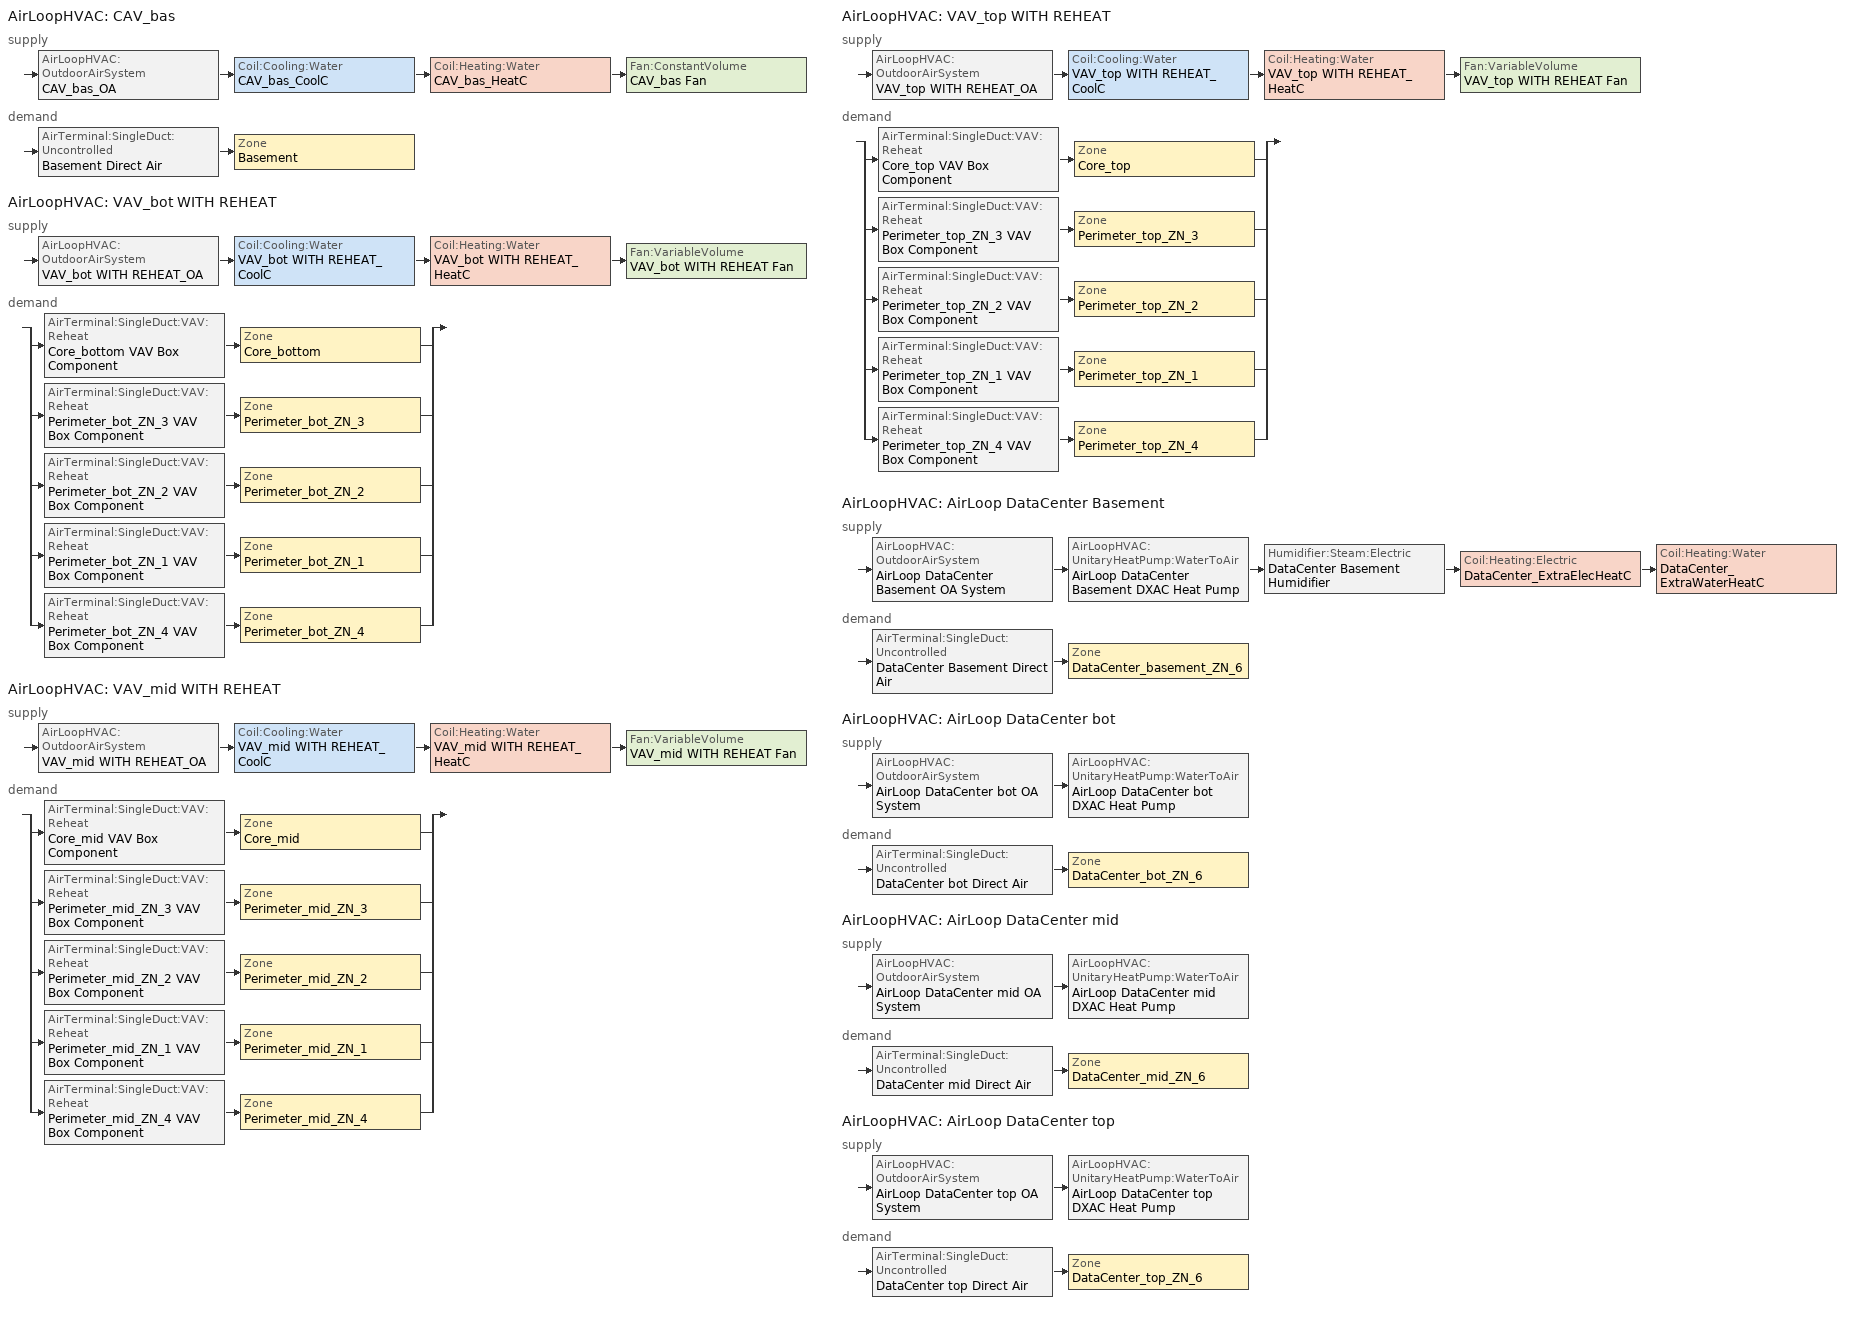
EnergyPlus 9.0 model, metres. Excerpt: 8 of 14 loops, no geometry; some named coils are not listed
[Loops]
AirLoopHVAC 'CAV_bas'
 supply: AirLoopHVAC:OutdoorAirSystem 'CAV_bas_OA' > Coil:Cooling:Water 'CAV_bas_CoolC' > Coil:Heating:Water 'CAV_bas_HeatC' > Fan:ConstantVolume 'CAV_bas Fan'
 demand: AirTerminal:SingleDuct:Uncontrolled 'Basement Direct Air' > Zone 'Basement'
AirLoopHVAC 'VAV_bot WITH REHEAT'
 supply: AirLoopHVAC:OutdoorAirSystem 'VAV_bot WITH REHEAT_OA' > Coil:Cooling:Water 'VAV_bot WITH REHEAT_CoolC' > Coil:Heating:Water 'VAV_bot WITH REHEAT_HeatC' > Fan:VariableVolume 'VAV_bot WITH REHEAT Fan'
 demand: split
  | AirTerminal:SingleDuct:VAV:Reheat 'Core_bottom VAV Box Component' > Zone 'Core_bottom'
  | AirTerminal:SingleDuct:VAV:Reheat 'Perimeter_bot_ZN_3 VAV Box Component' > Zone 'Perimeter_bot_ZN_3'
  | AirTerminal:SingleDuct:VAV:Reheat 'Perimeter_bot_ZN_2 VAV Box Component' > Zone 'Perimeter_bot_ZN_2'
  | AirTerminal:SingleDuct:VAV:Reheat 'Perimeter_bot_ZN_1 VAV Box Component' > Zone 'Perimeter_bot_ZN_1'
  | AirTerminal:SingleDuct:VAV:Reheat 'Perimeter_bot_ZN_4 VAV Box Component' > Zone 'Perimeter_bot_ZN_4'
AirLoopHVAC 'VAV_mid WITH REHEAT'
 supply: AirLoopHVAC:OutdoorAirSystem 'VAV_mid WITH REHEAT_OA' > Coil:Cooling:Water 'VAV_mid WITH REHEAT_CoolC' > Coil:Heating:Water 'VAV_mid WITH REHEAT_HeatC' > Fan:VariableVolume 'VAV_mid WITH REHEAT Fan'
 demand: split
  | AirTerminal:SingleDuct:VAV:Reheat 'Core_mid VAV Box Component' > Zone 'Core_mid'
  | AirTerminal:SingleDuct:VAV:Reheat 'Perimeter_mid_ZN_3 VAV Box Component' > Zone 'Perimeter_mid_ZN_3'
  | AirTerminal:SingleDuct:VAV:Reheat 'Perimeter_mid_ZN_2 VAV Box Component' > Zone 'Perimeter_mid_ZN_2'
  | AirTerminal:SingleDuct:VAV:Reheat 'Perimeter_mid_ZN_1 VAV Box Component' > Zone 'Perimeter_mid_ZN_1'
  | AirTerminal:SingleDuct:VAV:Reheat 'Perimeter_mid_ZN_4 VAV Box Component' > Zone 'Perimeter_mid_ZN_4'
AirLoopHVAC 'VAV_top WITH REHEAT'
 supply: AirLoopHVAC:OutdoorAirSystem 'VAV_top WITH REHEAT_OA' > Coil:Cooling:Water 'VAV_top WITH REHEAT_CoolC' > Coil:Heating:Water 'VAV_top WITH REHEAT_HeatC' > Fan:VariableVolume 'VAV_top WITH REHEAT Fan'
 demand: split
  | AirTerminal:SingleDuct:VAV:Reheat 'Core_top VAV Box Component' > Zone 'Core_top'
  | AirTerminal:SingleDuct:VAV:Reheat 'Perimeter_top_ZN_3 VAV Box Component' > Zone 'Perimeter_top_ZN_3'
  | AirTerminal:SingleDuct:VAV:Reheat 'Perimeter_top_ZN_2 VAV Box Component' > Zone 'Perimeter_top_ZN_2'
  | AirTerminal:SingleDuct:VAV:Reheat 'Perimeter_top_ZN_1 VAV Box Component' > Zone 'Perimeter_top_ZN_1'
  | AirTerminal:SingleDuct:VAV:Reheat 'Perimeter_top_ZN_4 VAV Box Component' > Zone 'Perimeter_top_ZN_4'
AirLoopHVAC 'AirLoop DataCenter Basement'
 supply: AirLoopHVAC:OutdoorAirSystem 'AirLoop DataCenter Basement OA System' > AirLoopHVAC:UnitaryHeatPump:WaterToAir 'AirLoop DataCenter Basement DXAC Heat Pump' > Humidifier:Steam:Electric 'DataCenter Basement Humidifier' > Coil:Heating:Electric 'DataCenter_ExtraElecHeatC' > Coil:Heating:Water 'DataCenter_ExtraWaterHeatC'
 demand: AirTerminal:SingleDuct:Uncontrolled 'DataCenter Basement Direct Air' > Zone 'DataCenter_basement_ZN_6'
AirLoopHVAC 'AirLoop DataCenter bot'
 supply: AirLoopHVAC:OutdoorAirSystem 'AirLoop DataCenter bot OA System' > AirLoopHVAC:UnitaryHeatPump:WaterToAir 'AirLoop DataCenter bot DXAC Heat Pump'
 demand: AirTerminal:SingleDuct:Uncontrolled 'DataCenter bot Direct Air' > Zone 'DataCenter_bot_ZN_6'
AirLoopHVAC 'AirLoop DataCenter mid'
 supply: AirLoopHVAC:OutdoorAirSystem 'AirLoop DataCenter mid OA System' > AirLoopHVAC:UnitaryHeatPump:WaterToAir 'AirLoop DataCenter mid DXAC Heat Pump'
 demand: AirTerminal:SingleDuct:Uncontrolled 'DataCenter mid Direct Air' > Zone 'DataCenter_mid_ZN_6'
AirLoopHVAC 'AirLoop DataCenter top'
 supply: AirLoopHVAC:OutdoorAirSystem 'AirLoop DataCenter top OA System' > AirLoopHVAC:UnitaryHeatPump:WaterToAir 'AirLoop DataCenter top DXAC Heat Pump'
 demand: AirTerminal:SingleDuct:Uncontrolled 'DataCenter top Direct Air' > Zone 'DataCenter_top_ZN_6'
[Sizing:Zone] Zone Cooling Design Supply Air Temperature Input Method=SupplyAirTemperature; Zone Cooling Design Supply Air Temperature {C}=12.8; Zone Heating Design Supply Air Temperature Input Method=SupplyAirTemperature; Zone Heating Design Supply Air Temperature {C}=40; Zone Cooling Design Supply Air Humidity Ratio {kgWater/kgDryAir}=0.007; Zone Heating Design Supply Air Humidity Ratio {kgWater/kgDryAir}=0.008; Cooling Design Air Flow Method=DesignDay; Cooling Design Air Flow Rate {m3/s}=0; Cooling Minimum Air Flow {m3/s}=0; Cooling Minimum Air Flow Fraction=0; Heating Design Air Flow Method=DesignDay; Heating Design Air Flow Rate {m3/s}=0
Name | Design Specification Outdoor Air Object | Design Specification Zone Air Distribution Object
Basement | SZ DSOA Basement
Core_bottom | SZ DSOA Core_bottom | VAV_Zone_AirDistribution
Core_mid | SZ DSOA Core_mid | VAV_Zone_AirDistribution
Core_top | SZ DSOA Core_top | VAV_Zone_AirDistribution
Perimeter_bot_ZN_3 | SZ DSOA Perimeter_bot_ZN_3 | VAV_Zone_AirDistribution
Perimeter_bot_ZN_2 | SZ DSOA Perimeter_bot_ZN_2 | VAV_Zone_AirDistribution
Perimeter_bot_ZN_1 | SZ DSOA Perimeter_bot_ZN_1 | VAV_Zone_AirDistribution
Perimeter_bot_ZN_4 | SZ DSOA Perimeter_bot_ZN_4 | VAV_Zone_AirDistribution
Perimeter_mid_ZN_3 | SZ DSOA Perimeter_mid_ZN_3 | VAV_Zone_AirDistribution
Perimeter_mid_ZN_2 | SZ DSOA Perimeter_mid_ZN_2 | VAV_Zone_AirDistribution
Perimeter_mid_ZN_1 | SZ DSOA Perimeter_mid_ZN_1 | VAV_Zone_AirDistribution
Perimeter_mid_ZN_4 | SZ DSOA Perimeter_mid_ZN_4 | VAV_Zone_AirDistribution
Perimeter_top_ZN_3 | SZ DSOA Perimeter_top_ZN_3 | VAV_Zone_AirDistribution
Perimeter_top_ZN_2 | SZ DSOA Perimeter_top_ZN_2 | VAV_Zone_AirDistribution
Perimeter_top_ZN_1 | SZ DSOA Perimeter_top_ZN_1 | VAV_Zone_AirDistribution
Perimeter_top_ZN_4 | SZ DSOA Perimeter_top_ZN_4 | VAV_Zone_AirDistribution
DataCenter_basement_ZN_6 | SZ DSOA DataCenter_basement_ZN_6
DataCenter_bot_ZN_6 | SZ DSOA DataCenter_bot_ZN_6
DataCenter_mid_ZN_6 | SZ DSOA DataCenter_mid_ZN_6
DataCenter_top_ZN_6 | SZ DSOA DataCenter_top_ZN_6
[DesignSpecification:OutdoorAir] Outdoor Air Flow per Zone Floor Area {m3/s-m2}=0.000431773
Name | Outdoor Air Method | Outdoor Air Flow per Zone {m3/s} | Outdoor Air Flow per Person {m3/s-person}
SZ DSOA Basement; SZ DSOA Core_bottom; SZ DSOA Core_mid; SZ DSOA Core_top; SZ DSOA Perimeter_bot_ZN_3; SZ DSOA Perimeter_bot_ZN_2; SZ DSOA Perimeter_bot_ZN_1; SZ DSOA Perimeter_bot_ZN_4; SZ DSOA Perimeter_mid_ZN_3; SZ DSOA Perimeter_mid_ZN_2; SZ DSOA Perimeter_mid_ZN_1; SZ DSOA Perimeter_mid_ZN_4; SZ DSOA Perimeter_top_ZN_3; SZ DSOA Perimeter_top_ZN_2; SZ DSOA Perimeter_top_ZN_1; SZ DSOA Perimeter_top_ZN_4; SZ DSOA DataCenter_basement_ZN_6; SZ DSOA DataCenter_bot_ZN_6; SZ DSOA DataCenter_mid_ZN_6; SZ DSOA DataCenter_top_ZN_6 | Flow/Area | 0
CM DSOA Core_top; CM DSOA Perimeter_top_ZN_1; CM DSOA Perimeter_top_ZN_2; CM DSOA Perimeter_top_ZN_3; CM DSOA Perimeter_top_ZN_4; CM DSOA Core_bottom; CM DSOA Perimeter_bot_ZN_1; CM DSOA Perimeter_bot_ZN_2; CM DSOA Perimeter_bot_ZN_3; CM DSOA Perimeter_bot_ZN_4; CM DSOA Core_mid; CM DSOA Perimeter_mid_ZN_1; CM DSOA Perimeter_mid_ZN_2; CM DSOA Perimeter_mid_ZN_3; CM DSOA Perimeter_mid_ZN_4 | Sum |  | 1e-08
[DesignSpecification:ZoneAirDistribution] Zone Air Distribution Effectiveness in Cooling Mode=1; Zone Air Distribution Effectiveness in Heating Mode=1
Name | Minimum Zone Ventilation Efficiency
VAV_Zone_AirDistribution | 0.6
CM DSZAD Core_top; CM DSZAD Perimeter_top_ZN_1; CM DSZAD Perimeter_top_ZN_2; CM DSZAD Perimeter_top_ZN_3; CM DSZAD Perimeter_top_ZN_4; CM DSZAD Core_bottom; CM DSZAD Perimeter_bot_ZN_1; CM DSZAD Perimeter_bot_ZN_2; CM DSZAD Perimeter_bot_ZN_3; CM DSZAD Perimeter_bot_ZN_4; CM DSZAD Core_mid; CM DSZAD Perimeter_mid_ZN_1; CM DSZAD Perimeter_mid_ZN_2; CM DSZAD Perimeter_mid_ZN_3; CM DSZAD Perimeter_mid_ZN_4
[Sizing:System] Type of Load to Size On=Sensible; Preheat Design Temperature {C}=7; Preheat Design Humidity Ratio {kgWater/kgDryAir}=0.008; Precool Design Temperature {C}=12.8; Precool Design Humidity Ratio {kgWater/kgDryAir}=0.008; Central Cooling Design Supply Air Temperature {C}=12.8; Type of Zone Sum to Use=Coincident; 100% Outdoor Air in Cooling=No; 100% Outdoor Air in Heating=No; Central Cooling Design Supply Air Humidity Ratio {kgWater/kgDryAir}=0.007; Central Heating Design Supply Air Humidity Ratio {kgWater/kgDryAir}=0.008; Cooling Supply Air Flow Rate Method=DesignDay; Cooling Supply Air Flow Rate {m3/s}=0; Heating Supply Air Flow Rate Method=DesignDay; Heating Supply Air Flow Rate {m3/s}=0; System Outdoor Air Method=ZoneSum
Name | Design Outdoor Air Flow Rate {m3/s} | Central Heating Maximum System Air Flow Ratio | Central Heating Design Supply Air Temperature {C}
CAV_bas | AUTOSIZE | 1 | 40
VAV_bot WITH REHEAT; VAV_top WITH REHEAT | 2.0304 | 0.3 | 12.8
VAV_mid WITH REHEAT | 20.304 | 0.3 | 12.8
AirLoop DataCenter Basement; AirLoop DataCenter bot; AirLoop DataCenter mid; AirLoop DataCenter top | autosize | 1 | 40
[AirLoopHVAC]
Name | Design Supply Air Flow Rate {m3/s}
CAV_bas; VAV_bot WITH REHEAT; VAV_mid WITH REHEAT; VAV_top WITH REHEAT | AUTOSIZE
AirLoop DataCenter Basement; AirLoop DataCenter bot; AirLoop DataCenter mid; AirLoop DataCenter top | autosize
[SetpointManager:SingleZone:Heating] Control Variable=Temperature; Minimum Supply Air Temperature {C}=10; Maximum Supply Air Temperature {C}=50
Name | Control Zone | Setpoint Node or NodeList
CAV_bas SupAirTemp Manager - Htg | Basement | CAV_bas Supply Equipment Outlet Node
DataCenter Basement SupAirTemp Manager - Htg | DataCenter_basement_ZN_6 | AirLoop DataCenter Basement Supply Air Outlet
DataCenter_bot_ZN_6 SupAirTemp Manager - Htg | DataCenter_bot_ZN_6 | AirLoop DataCenter bot Supply Air Outlet
DataCenter_mid_ZN_6 SupAirTemp Manager - Htg | DataCenter_mid_ZN_6 | AirLoop DataCenter mid Supply Air Outlet
DataCenter_top_ZN_6 SupAirTemp Manager - Htg | DataCenter_top_ZN_6 | AirLoop DataCenter top Supply Air Outlet
[SetpointManager:SingleZone:Cooling] Control Variable=Temperature; Minimum Supply Air Temperature {C}=10; Maximum Supply Air Temperature {C}=50
Name | Control Zone | Setpoint Node or NodeList
CAV_bas SupAirTemp Manager - Clg | Basement | Basement Inlet Nodes
DataCenter Basement SupAirTemp Manager - Clg | DataCenter_basement_ZN_6 | Cooling Coil Air Outlet Node AirLoop DataCenter Basement
DataCenter_bot_ZN_6 SupAirTemp Manager - Clg | DataCenter_bot_ZN_6 | Cooling Coil Air Outlet Node AirLoop DataCenter bot
DataCenter_mid_ZN_6 SupAirTemp Manager - Clg | DataCenter_mid_ZN_6 | Cooling Coil Air Outlet Node AirLoop DataCenter mid
DataCenter_top_ZN_6 SupAirTemp Manager - Clg | DataCenter_top_ZN_6 | Cooling Coil Air Outlet Node AirLoop DataCenter top
[SetpointManager:OutdoorAirReset] Control Variable=Temperature; Setpoint at Outdoor Low Temperature {C}=15.6; Outdoor Low Temperature {C}=10; Setpoint at Outdoor High Temperature {C}=12.8; Outdoor High Temperature {C}=21.1
Name | Setpoint Node or NodeList
VAV_bot Supply Air Temperature Manager | VAV_bot WITH REHEAT Supply Equipment Outlet Node
VAV_mid Supply Air Temperature Manager | VAV_mid WITH REHEAT Supply Equipment Outlet Node
VAV_top Supply Air Temperature Manager | VAV_top WITH REHEAT Supply Equipment Outlet Node
[SetpointManager:SingleZone:Humidity:Minimum]
DataCenter_Basement Humidifier HUMRAT setpoint: Setpoint Node or NodeList=DataCenter_Humidifier-DataCenter_ExtraElecHeatCNode
[SetpointManager:MixedAir] Control Variable=Temperature
Name | Setpoint Node or NodeList
DataCenter_ExtraElecHeatC Air Temp Manager | DataCenter_ExtraElecHeatC-DataCenter_ExtraWaterHeatCNode
CAV_bas_CoolC SAT Manager | CAV_bas_CoolC-CAV_HeatCNode
CAV_bas_HeatC SAT Manager | CAV_bas_HeatC-CAV_FanNode
CAV_bas_OAMixed Air Temp Manager | CAV_bas_OA-CAV_CoolCNode
VAV_bot WITH REHEAT_CoolC SAT Manager | VAV_bot WITH REHEAT_CoolC-VAV WITH REHEAT_HeatCNode
VAV_bot WITH REHEAT_HeatC SAT Manager | VAV_bot WITH REHEAT_HeatC-VAV WITH REHEAT FanNode
VAV_bot WITH REHEAT_OAMixed Air Temp Manager | VAV_bot WITH REHEAT_OA-VAV WITH REHEAT_CoolCNode
VAV_mid WITH REHEAT_CoolC SAT Manager | VAV_mid WITH REHEAT_CoolC-VAV WITH REHEAT_HeatCNode
VAV_mid WITH REHEAT_HeatC SAT Manager | VAV_mid WITH REHEAT_HeatC-VAV WITH REHEAT FanNode
VAV_mid WITH REHEAT_OAMixed Air Temp Manager | VAV_mid WITH REHEAT_OA-VAV WITH REHEAT_CoolCNode
VAV_top WITH REHEAT_CoolC SAT Manager | VAV_top WITH REHEAT_CoolC-VAV WITH REHEAT_HeatCNode
VAV_top WITH REHEAT_HeatC SAT Manager | VAV_top WITH REHEAT_HeatC-VAV WITH REHEAT FanNode
VAV_top WITH REHEAT_OAMixed Air Temp Manager | VAV_top WITH REHEAT_OA-VAV WITH REHEAT_CoolCNode
DataCenter Basement OAMixed Air Temp Manager | DataCenter Basement Mixed Air Outlet
DataCenter bot OAMixed Air Temp Manager | DataCenter bot Mixed Air Outlet
DataCenter mid OAMixed Air Temp Manager | DataCenter mid Mixed Air Outlet
DataCenter top OAMixed Air Temp Manager | DataCenter top Mixed Air Outlet
[SetpointManager:OutdoorAirPretreat] Control Variable=Temperature; Minimum Setpoint Temperature {C}=-99; Maximum Setpoint Temperature {C}=99; Minimum Setpoint Humidity Ratio {kgWater/kgDryAir}=0.00001; Maximum Setpoint Humidity Ratio {kgWater/kgDryAir}=1
Name | Setpoint Node or NodeList
CAV_bas Heat Exhchanger Supply Air Temp Manager | CAV_bas Heat Recovery Outlet Node
VAV_bot WITH REHEAT Heat Exhchanger Supply Air Temp Manager | VAV_bot WITH REHEAT Heat Recovery Outlet Node
VAV_mid WITH REHEAT Heat Exhchanger Supply Air Temp Manager | VAV_mid WITH REHEAT Heat Recovery Outlet Node
VAV_top WITH REHEAT Heat Exhchanger Supply Air Temp Manager | VAV_top WITH REHEAT Heat Recovery Outlet Node
[Controller:WaterCoil] Control Variable=Temperature; Actuator Variable=FLOW; Maximum Actuated Flow {m3/s}=AUTOSIZE; Minimum Actuated Flow {m3/s}=0
Name | Action | Controller Convergence Tolerance {deltaC}
CAV_bas_CoolC_Controller; VAV_bot WITH REHEAT_CoolC_Controller; VAV_mid WITH REHEAT_CoolC_Controller; VAV_top WITH REHEAT_CoolC_Controller | REVERSE
CAV_bas_HeatC_Controller; VAV_bot WITH REHEAT_HeatC_Controller; VAV_mid WITH REHEAT_HeatC_Controller; VAV_top WITH REHEAT_HeatC_Controller | NORMAL | 0.0001
DataCenter_bas_HeatC_Controller | NORMAL
[Controller:OutdoorAir] Economizer Control Action Type=ModulateFlow; Lockout Type=LockoutWithHeating; Minimum Limit Type=FixedMinimum; Minimum Outdoor Air Schedule=MinOA_MotorizedDamper_Sched
Name | Minimum Outdoor Air Flow Rate {m3/s} | Maximum Outdoor Air Flow Rate {m3/s} | Economizer Control Type | Heat Recovery Bypass Control Type!- Heat Recovery Bypass Control Type | Minimum Outdoor Air Flow Rate {m3/s}                      !- Minimum Outdoor Air Flow Rate {m3/s} | Maximum Fraction of Outdoor Air Schedule | Mechanical Ventilation Controller | Heat Recovery Bypass Control Type
CAV_bas_OA_Controller | AUTOSIZE | AUTOSIZE | DifferentialDryBulb | BypassWhenOAFlowGreaterThanMinimum
VAV_bot WITH REHEAT_OA_Controller |  | AUTOSIZE | DifferentialDryBulb |  | 0 | VAV_BOT WITH REHEAT Max OA Fraction | VAV_bot WITH REHEAT_DCV | BypassWhenOAFlowGreaterThanMinimum
VAV_mid WITH REHEAT_OA_Controller |  | AUTOSIZE | DifferentialDryBulb |  | 0 | VAV_MID WITH REHEAT Max OA Fraction | VAV_mid WITH REHEAT_DCV | BypassWhenOAFlowGreaterThanMinimum
VAV_top WITH REHEAT_OA_Controller | 0 | AUTOSIZE | DifferentialDryBulb |  |  | VAV_TOP WITH REHEAT Max OA Fraction | VAV_top WITH REHEAT_DCV | BypassWhenOAFlowGreaterThanMinimum
AirLoop DataCenter Basement OA Controller | autosize | autosize | DifferentialDryBulb
AirLoop DataCenter bot OA Controller; AirLoop DataCenter mid OA Controller; AirLoop DataCenter top OA Controller | 0 | autosize | NoEconomizer
[Controller:MechanicalVentilation] Availability Schedule=MinOA_MotorizedDamper_Sched; Demand Controlled Ventilation=Yes; System Outdoor Air Method=VentilationRateProcedure
Name | Zone 1 | Design Specification Outdoor Air Object Name 1 | Design Specification Zone Air Distribution Object Name 1 | Zone 2 | Design Specification Outdoor Air Object Name 2 | Design Specification Zone Air Distribution Object Name 2 | Zone 3 | Design Specification Outdoor Air Object Name 3 | Design Specification Zone Air Distribution Object Name 3 | Zone 4 | Design Specification Outdoor Air Object Name 4 | Design Specification Zone Air Distribution Object Name 4 | Zone 5 | Design Specification Outdoor Air Object Name 5 | Design Specification Zone Air Distribution Object Name 5
VAV_top WITH REHEAT_DCV | Core_top | CM DSOA Core_top | CM DSZAD Core_top | Perimeter_top_ZN_1 | CM DSOA Perimeter_top_ZN_1 | CM DSZAD Perimeter_top_ZN_1 | Perimeter_top_ZN_2 | CM DSOA Perimeter_top_ZN_2 | CM DSZAD Perimeter_top_ZN_2 | Perimeter_top_ZN_3 | CM DSOA Perimeter_top_ZN_3 | CM DSZAD Perimeter_top_ZN_3 | Perimeter_top_ZN_4 | CM DSOA Perimeter_top_ZN_4 | CM DSZAD Perimeter_top_ZN_4
VAV_bot WITH REHEAT_DCV | Core_bottom | CM DSOA Core_bottom | CM DSZAD Core_bottom | Perimeter_bot_ZN_1 | CM DSOA Perimeter_bot_ZN_1 | CM DSZAD Perimeter_bot_ZN_1 | Perimeter_bot_ZN_2 | CM DSOA Perimeter_bot_ZN_2 | CM DSZAD Perimeter_bot_ZN_2 | Perimeter_bot_ZN_3 | CM DSOA Perimeter_bot_ZN_3 | CM DSZAD Perimeter_bot_ZN_3 | Perimeter_bot_ZN_4 | CM DSOA Perimeter_bot_ZN_4 | CM DSZAD Perimeter_bot_ZN_4
VAV_mid WITH REHEAT_DCV | Core_mid | CM DSOA Core_mid | CM DSZAD Core_mid | Perimeter_mid_ZN_1 | CM DSOA Perimeter_mid_ZN_1 | CM DSZAD Perimeter_mid_ZN_1 | Perimeter_mid_ZN_2 | CM DSOA Perimeter_mid_ZN_2 | CM DSZAD Perimeter_mid_ZN_2 | Perimeter_mid_ZN_3 | CM DSOA Perimeter_mid_ZN_3 | CM DSZAD Perimeter_mid_ZN_3 | Perimeter_mid_ZN_4 | CM DSOA Perimeter_mid_ZN_4 | CM DSZAD Perimeter_mid_ZN_4
[Zone equipment]
Basement: Basement Direct Air
Core_bottom: Core_bottom VAV Box Component
Core_mid: Core_mid VAV Box Component
Core_top: Core_top VAV Box Component
Perimeter_bot_ZN_3: Perimeter_bot_ZN_3 VAV Box Component
Perimeter_bot_ZN_2: Perimeter_bot_ZN_2 VAV Box Component
Perimeter_bot_ZN_1: Perimeter_bot_ZN_1 VAV Box Component
Perimeter_bot_ZN_4: Perimeter_bot_ZN_4 VAV Box Component
Perimeter_mid_ZN_3: Perimeter_mid_ZN_3 VAV Box Component
Perimeter_mid_ZN_2: Perimeter_mid_ZN_2 VAV Box Component
Perimeter_mid_ZN_1: Perimeter_mid_ZN_1 VAV Box Component
Perimeter_mid_ZN_4: Perimeter_mid_ZN_4 VAV Box Component
Perimeter_top_ZN_3: Perimeter_top_ZN_3 VAV Box Component
Perimeter_top_ZN_2: Perimeter_top_ZN_2 VAV Box Component
Perimeter_top_ZN_1: Perimeter_top_ZN_1 VAV Box Component
Perimeter_top_ZN_4: Perimeter_top_ZN_4 VAV Box Component
DataCenter_basement_ZN_6: DataCenter Basement Direct Air
DataCenter_bot_ZN_6: DataCenter bot Direct Air
DataCenter_mid_ZN_6: DataCenter mid Direct Air
DataCenter_top_ZN_6: DataCenter top Direct Air
[AirTerminal:SingleDuct:Uncontrolled]
Name | Availability Schedule | Maximum Air Flow Rate {m3/s}
Basement Direct Air | ALWAYS_ON | AUTOSIZE
DataCenter Basement Direct Air; DataCenter bot Direct Air; DataCenter mid Direct Air; DataCenter top Direct Air | Always_On | autosize
[AirTerminal:SingleDuct:VAV:Reheat] Availability Schedule=ALWAYS_ON; Maximum Air Flow Rate {m3/s}=AUTOSIZE; Maximum Hot Water or Steam Flow Rate {m3/s}=AUTOSIZE; Minimum Hot Water or Steam Flow Rate {m3/s}=0; Convergence Tolerance=0.001; Damper Heating Action=ReverseWithLimits; Maximum Flow Fraction During Reheat=0.5; Maximum Reheat Air Temperature {C}=40
Name | Zone Minimum Air Flow Input Method | Constant Minimum Air Flow Fraction | Reheat Coil | Minimum Air Flow Fraction Schedule
Core_bottom VAV Box Component | Constant | 0.293 | Core_bottom VAV Box Reheat Coil
Core_mid VAV Box Component | Constant | 0.312 | Core_mid VAV Box Reheat Coil
Core_top VAV Box Component | Constant | 0.317 | Core_top VAV Box Reheat Coil
Perimeter_bot_ZN_3 VAV Box Component | Constant | 0.253 | Perimeter_bot_ZN_3 VAV Box Reheat Coil
Perimeter_bot_ZN_2 VAV Box Component | Constant | 0.102 | Perimeter_bot_ZN_2 VAV Box Reheat Coil
Perimeter_bot_ZN_1 VAV Box Component | Constant | 0.108 | Perimeter_bot_ZN_1 VAV Box Reheat Coil
Perimeter_bot_ZN_4 VAV Box Component | Constant | 0.088 | Perimeter_bot_ZN_4 VAV Box Reheat Coil
Perimeter_mid_ZN_3 VAV Box Component | Constant | 0.273 | Perimeter_mid_ZN_3 VAV Box Reheat Coil
Perimeter_mid_ZN_2 VAV Box Component | Scheduled |  | Perimeter_mid_ZN_2 VAV Box Reheat Coil | PERIMETER_MID_ZN_2_MDP_Sch
Perimeter_mid_ZN_1 VAV Box Component | Constant | 0.103 | Perimeter_mid_ZN_1 VAV Box Reheat Coil
Perimeter_mid_ZN_4 VAV Box Component | Constant | 0.095 | Perimeter_mid_ZN_4 VAV Box Reheat Coil
Perimeter_top_ZN_3 VAV Box Component | Constant | 0.27 | Perimeter_top_ZN_3 VAV Box Reheat Coil
Perimeter_top_ZN_2 VAV Box Component | Constant | 0.096 | Perimeter_top_ZN_2 VAV Box Reheat Coil
Perimeter_top_ZN_1 VAV Box Component | Constant | 0.099 | Perimeter_top_ZN_1 VAV Box Reheat Coil
Perimeter_top_ZN_4 VAV Box Component | Constant | 0.092 | Perimeter_top_ZN_4 VAV Box Reheat Coil
[ZoneControl:Thermostat] Control Type Schedule=Dual Zone Control Type Sched
Name | Zone or ZoneList | Control 1
Basement Thermostat | Basement | Basement DualSPSched
Core_bottom Thermostat | Core_bottom | Core_bottom DualSPSched
Core_mid Thermostat | Core_mid | Core_mid DualSPSched
Core_top Thermostat | Core_top | Core_top DualSPSched
Perimeter_bot_ZN_3 Thermostat | Perimeter_bot_ZN_3 | Perimeter_bot_ZN_3 DualSPSched
Perimeter_bot_ZN_2 Thermostat | Perimeter_bot_ZN_2 | Perimeter_bot_ZN_2 DualSPSched
Perimeter_bot_ZN_1 Thermostat | Perimeter_bot_ZN_1 | Perimeter_bot_ZN_1 DualSPSched
Perimeter_bot_ZN_4 Thermostat | Perimeter_bot_ZN_4 | Perimeter_bot_ZN_4 DualSPSched
Perimeter_mid_ZN_3 Thermostat | Perimeter_mid_ZN_3 | Perimeter_mid_ZN_3 DualSPSched
Perimeter_mid_ZN_2 Thermostat | Perimeter_mid_ZN_2 | Perimeter_mid_ZN_2 DualSPSched
Perimeter_mid_ZN_1 Thermostat | Perimeter_mid_ZN_1 | Perimeter_mid_ZN_1 DualSPSched
Perimeter_mid_ZN_4 Thermostat | Perimeter_mid_ZN_4 | Perimeter_mid_ZN_4 DualSPSched
Perimeter_top_ZN_3 Thermostat | Perimeter_top_ZN_3 | Perimeter_top_ZN_3 DualSPSched
Perimeter_top_ZN_2 Thermostat | Perimeter_top_ZN_2 | Perimeter_top_ZN_2 DualSPSched
Perimeter_top_ZN_1 Thermostat | Perimeter_top_ZN_1 | Perimeter_top_ZN_1 DualSPSched
Perimeter_top_ZN_4 Thermostat | Perimeter_top_ZN_4 | Perimeter_top_ZN_4 DualSPSched
DataCenter Basement Thermostat | DataCenter_basement_ZN_6 | DataCenter Cooling Setpoints Dual SP Control
DataCenter bot Thermostat | DataCenter_bot_ZN_6 | DataCenter Cooling Setpoints Dual SP Control
DataCenter mid Thermostat | DataCenter_mid_ZN_6 | DataCenter Cooling Setpoints Dual SP Control
DataCenter top Thermostat | DataCenter_top_ZN_6 | DataCenter Cooling Setpoints Dual SP Control
[ThermostatSetpoint:DualSetpoint]
Name | Heating Setpoint Temperature Schedule | Cooling Setpoint Temperature Schedule
Basement DualSPSched; Core_bottom DualSPSched; Core_mid DualSPSched; Core_top DualSPSched; Perimeter_bot_ZN_3 DualSPSched; Perimeter_bot_ZN_2 DualSPSched; Perimeter_bot_ZN_1 DualSPSched; Perimeter_bot_ZN_4 DualSPSched; Perimeter_mid_ZN_3 DualSPSched; Perimeter_mid_ZN_1 DualSPSched; Perimeter_mid_ZN_4 DualSPSched; Perimeter_top_ZN_3 DualSPSched; Perimeter_top_ZN_2 DualSPSched; Perimeter_top_ZN_1 DualSPSched; Perimeter_top_ZN_4 DualSPSched | HTGSETP_SCH_YES_OPTIMUM | CLGSETP_SCH_YES_OPTIMUM
Perimeter_mid_ZN_2 DualSPSched | HTGSETP_SCH_YES_OPTIMUM_w_SB | CLGSETP_SCH_YES_OPTIMUM_w_SB
DataCenter Cooling Setpoints Dual SP Control | HTGSETP_DC_SCH | CLGSETP_DC_SCH
[Coil:Cooling:Water] Availability Schedule=ALWAYS_ON; Design Water Flow Rate {m3/s}=AUTOSIZE; Design Air Flow Rate {m3/s}=AUTOSIZE; Design Inlet Water Temperature {C}=AUTOSIZE; Design Inlet Air Temperature {C}=AUTOSIZE; Design Outlet Air Temperature {C}=AUTOSIZE; Design Inlet Air Humidity Ratio {kgWater/kgDryAir}=AUTOSIZE; Design Outlet Air Humidity Ratio {kgWater/kgDryAir}=AUTOSIZE; Type of Analysis=SimpleAnalysis; Heat Exchanger Configuration=CrossFlow
CAV_bas_CoolC; VAV_bot WITH REHEAT_CoolC; VAV_mid WITH REHEAT_CoolC; VAV_top WITH REHEAT_CoolC
[Coil:Heating:Water] Rated Inlet Water Temperature {C}=82.2; Rated Outlet Water Temperature {C}=71.1
Name | Availability Schedule | Performance Input Method | Rated Capacity {W} | Rated Inlet Air Temperature {C} | Rated Outlet Air Temperature {C} | Rated Ratio for Air and Water Convection | U-Factor Times Area Value {W/K} | Maximum Water Flow Rate {m3/s}
DataCenter_ExtraWaterHeatC | DataCenter_ExtraWaterHeatC_Sch | NominalCapacity | 0 | 16.6 | 32.2 | 0.5
CAV_bas_HeatC; VAV_bot WITH REHEAT_HeatC; VAV_mid WITH REHEAT_HeatC; VAV_top WITH REHEAT_HeatC | ALWAYS_ON | UFactorTimesAreaAndDesignWaterFlowRate | AUTOSIZE | 12.8 | 40 |  | AUTOSIZE | AUTOSIZE
[Coil:Heating:Electric] Efficiency=1
Name | Availability Schedule | Nominal Capacity {W}
DataCenter_ExtraElecHeatC | DataCenter_ExtraElecHeatC_Sch | 10000000
Heat Pump DX Supp Heating Coil AirLoop DataCenter Basement; Heat Pump DX Supp Heating Coil AirLoop DataCenter bot; Heat Pump DX Supp Heating Coil AirLoop DataCenter mid; Heat Pump DX Supp Heating Coil AirLoop DataCenter top | ALWAYS_OFF | autosize
[Humidifier:Steam:Electric]
DataCenter Basement Humidifier: Availability Schedule=ALWAYS_ON; Rated Capacity {m3/s}=3.72E-5; Rated Power {W}=100000; Rated Fan Power {W}=0; Standby Power {W}=0
[AirLoopHVAC:UnitaryHeatPump:WaterToAir] Availability Schedule=Always_On; Supply Air Flow Rate {m3/s}=autosize; Heating Convergence=0.001; Cooling Convergence=0.001; Maximum Cycling Rate {cycles/hr}=2.5; Heat Pump Time Constant {s}=60; Fraction of On-Cycle Power Use=0.01; Heat Pump Fan Delay Time {s}=60; Maximum Supply Air Temperature from Supplemental Heater {C}=50; Fan Placement=BlowThrough; Supply Air Fan Operating Mode Schedule=SupplyFanSch
Name | Controlling Zone or Thermostat Location | Supply Air Fan | Heating Coil | Cooling Coil | Supplemental Heating Coil
AirLoop DataCenter Basement DXAC Heat Pump | DataCenter_basement_ZN_6 | DataCenter Basement Supply Fan | Heat Pump HEATING Mode AirLoop DataCenter Basement | Heat Pump Cooling Mode AirLoop DataCenter Basement | Heat Pump DX Supp Heating Coil AirLoop DataCenter Basement
AirLoop DataCenter bot DXAC Heat Pump | DataCenter_bot_ZN_6 | DataCenter bot Supply Fan | Heat Pump HEATING Mode AirLoop DataCenter bot | Heat Pump Cooling Mode AirLoop DataCenter bot | Heat Pump DX Supp Heating Coil AirLoop DataCenter bot
AirLoop DataCenter mid DXAC Heat Pump | DataCenter_mid_ZN_6 | DataCenter mid Supply Fan | Heat Pump HEATING Mode AirLoop DataCenter mid | Heat Pump Cooling Mode AirLoop DataCenter mid | Heat Pump DX Supp Heating Coil AirLoop DataCenter mid
AirLoop DataCenter top DXAC Heat Pump | DataCenter_top_ZN_6 | DataCenter top Supply Fan | Heat Pump HEATING Mode AirLoop DataCenter top | Heat Pump Cooling Mode AirLoop DataCenter top | Heat Pump DX Supp Heating Coil AirLoop DataCenter top
[Fan:ConstantVolume]
CAV_bas Fan: Availability Schedule=HVACOperationSchd; Fan Total Efficiency=0.6006; Pressure Rise {Pa}=1018.41; Maximum Flow Rate {m3/s}=AUTOSIZE; Motor Efficiency=0.924; Motor In Airstream Fraction=1
[Fan:VariableVolume] Availability Schedule=HVACOperationSchd; Fan Total Efficiency=0.6084; Pressure Rise {Pa}=1389.42; Maximum Flow Rate {m3/s}=AUTOSIZE; Fan Power Minimum Flow Rate Input Method=Fraction; Fan Power Minimum Flow Fraction=0.25; Motor Efficiency=0.936; Motor In Airstream Fraction=1; Fan Power Coefficient 1=0.0408; Fan Power Coefficient 2=0.088; Fan Power Coefficient 3=-0.0729; Fan Power Coefficient 4=0.9437; Fan Power Coefficient 5=0
VAV_bot WITH REHEAT Fan; VAV_mid WITH REHEAT Fan; VAV_top WITH REHEAT Fan
[Fan:OnOff] Availability Schedule=Always_On; Maximum Flow Rate {m3/s}=autosize; Motor In Airstream Fraction=1
Name | Fan Total Efficiency | Pressure Rise {Pa} | Motor Efficiency
DataCenter Basement Supply Fan | 0.61425 | 1018.41 | 0.945
DataCenter bot Supply Fan; DataCenter mid Supply Fan; DataCenter top Supply Fan | 0.55575 | 622.5 | 0.855
[HeatExchanger:AirToAir:SensibleAndLatent] Availability Schedule=Always_On; Nominal Supply Air Flow Rate {m3/s}=AUTOSIZE; Sensible Effectiveness at 100% Heating Air Flow=0.7; Latent Effectiveness at 100% Heating Air Flow=0.6; Sensible Effectiveness at 75% Heating Air Flow=0.7; Latent Effectiveness at 75% Heating Air Flow=0.6; Sensible Effectiveness at 100% Cooling Air Flow=0.75; Latent Effectiveness at 100% Cooling Air Flow=0.6; Sensible Effectiveness at 75% Cooling Air Flow=0.75; Latent Effectiveness at 75% Cooling Air Flow=0.6; Supply Air Outlet Temperature Control=Yes; Heat Exchanger Type=Rotary; Frost Control Type=ExhaustOnly; Threshold Temperature {C}=-23.3; Initial Defrost Time Fraction=0.167; Rate of Defrost Time Fraction Increase {1/K}=1.44
Name | Nominal Electric Power {W}
CAV_bas OA Heat Recovery | 911.0574
VAV_bot WITH REHEAT OA Heat Recovery; VAV_mid WITH REHEAT OA Heat Recovery; VAV_top WITH REHEAT OA Heat Recovery | 1506.812
[EnergyManagementSystem:Sensor]
Name | Output:Variable or Output:Meter Index Key | Output:Variable or Output:Meter
DataCenter_Humidifier_Status | DataCenter Basement Humidifier | Humidifier Water Volume Flow Rate
DataCenter_HeatC_Status | HEAT PUMP HEATING MODE AIRLOOP DATACENTER BASEMENT | Heating Coil Electric Power
DataCenter_AfterHumidifier_Temp | DataCenter_Humidifier-DataCenter_ExtraElecHeatCNode | System Node Temperature
DataCenter_AfterElecHeatC_Temp | DataCenter_EXTRAELECHEATC-DataCenter_EXTRAWATERHEATCNODE | System Node Temperature
VAV_bot_WITH_REHEAT_OA_VRP | VAV_bot WITH REHEAT | Air System Outdoor Air Mechanical Ventilation Requested Mass Flow Rate
VAV_bot_WITH_REHEAT_OA | VAV_bot WITH REHEAT | Air System Outdoor Air Mass Flow Rate
VAV_bot_SUPPLY_FLOW | VAV_bot WITH REHEAT_OA-VAV WITH REHEAT_CoolCNode | System Node Standard Density Volume Flow Rate
VAV_mid_WITH_REHEAT_OA_VRP | VAV_mid WITH REHEAT | Air System Outdoor Air Mechanical Ventilation Requested Mass Flow Rate
VAV_mid_WITH_REHEAT_OA | VAV_mid WITH REHEAT | Air System Outdoor Air Mass Flow Rate
VAV_mid_SUPPLY_FLOW | VAV_mid WITH REHEAT_OA-VAV WITH REHEAT_CoolCNode | System Node Standard Density Volume Flow Rate
VAV_top_WITH_REHEAT_OA_VRP | VAV_top WITH REHEAT | Air System Outdoor Air Mechanical Ventilation Requested Mass Flow Rate
VAV_top_WITH_REHEAT_OA | VAV_top WITH REHEAT | Air System Outdoor Air Mass Flow Rate
VAV_top_SUPPLY_FLOW | VAV_top WITH REHEAT_OA-VAV WITH REHEAT_CoolCNode | System Node Standard Density Volume Flow Rate
Basement_LSr | Basement | Zone Lights Electric Power
Basement_Occ_Sensor | Basement | People Occupant Count
Core_bottom_LSr | Core_bottom | Zone Lights Electric Power
Core_bottom_Occ_Sensor | Core_bottom | People Occupant Count
Core_mid_LSr | Core_mid | Zone Lights Electric Power
Core_mid_Occ_Sensor | Core_mid | People Occupant Count
Core_top_LSr | Core_top | Zone Lights Electric Power
Core_top_Occ_Sensor | Core_top | People Occupant Count
Perimeter_bot_ZN_3_LSr | Perimeter_bot_ZN_3 | Zone Lights Electric Power
Perimeter_bot_ZN_3_Occ_Sensor | Perimeter_bot_ZN_3 | People Occupant Count
Perimeter_bot_ZN_2_LSr | Perimeter_bot_ZN_2 | Zone Lights Electric Power
Perimeter_bot_ZN_2_Occ_Sensor | Perimeter_bot_ZN_2 | People Occupant Count
Perimeter_bot_ZN_1_LSr | Perimeter_bot_ZN_1 | Zone Lights Electric Power
Perimeter_bot_ZN_1_Occ_Sensor | Perimeter_bot_ZN_1 | People Occupant Count
Perimeter_bot_ZN_4_LSr | Perimeter_bot_ZN_4 | Zone Lights Electric Power
Perimeter_bot_ZN_4_Occ_Sensor | Perimeter_bot_ZN_4 | People Occupant Count
Perimeter_mid_ZN_3_LSr | Perimeter_mid_ZN_3 | Zone Lights Electric Power
Perimeter_mid_ZN_3_Occ_Sensor | Perimeter_mid_ZN_3 | People Occupant Count
Perimeter_mid_ZN_2_LSr | Perimeter_mid_ZN_2 | Zone Lights Electric Power
Perimeter_mid_ZN_2_Occ_Sensor | Perimeter_mid_ZN_2 | People Occupant Count
Perimeter_mid_ZN_1_LSr | Perimeter_mid_ZN_1 | Zone Lights Electric Power
Perimeter_mid_ZN_1_Occ_Sensor | Perimeter_mid_ZN_1 | People Occupant Count
Perimeter_mid_ZN_4_LSr | Perimeter_mid_ZN_4 | Zone Lights Electric Power
Perimeter_mid_ZN_4_Occ_Sensor | Perimeter_mid_ZN_4 | People Occupant Count
Perimeter_top_ZN_3_LSr | Perimeter_top_ZN_3 | Zone Lights Electric Power
Perimeter_top_ZN_3_Occ_Sensor | Perimeter_top_ZN_3 | People Occupant Count
Perimeter_top_ZN_2_LSr | Perimeter_top_ZN_2 | Zone Lights Electric Power
Perimeter_top_ZN_2_Occ_Sensor | Perimeter_top_ZN_2 | People Occupant Count
Perimeter_top_ZN_1_LSr | Perimeter_top_ZN_1 | Zone Lights Electric Power
Perimeter_top_ZN_1_Occ_Sensor | Perimeter_top_ZN_1 | People Occupant Count
Perimeter_top_ZN_4_LSr | Perimeter_top_ZN_4 | Zone Lights Electric Power
Perimeter_top_ZN_4_Occ_Sensor | Perimeter_top_ZN_4 | People Occupant Count
[EnergyManagementSystem:Actuator] Actuated Component Type=System Node Setpoint; Actuated Component Control Type=Temperature Setpoint
Name | Actuated Component Unique
DataCenter_ExtraElecHeatC_SP | DataCenter_EXTRAELECHEATC-DataCenter_EXTRAWATERHEATCNODE
DataCenter_ExtraWaterHeatC_SP | AirLoop DataCenter Basement Supply Air Outlet
[EnergyManagementSystem:Program]
SET_Core_top_Light_EMS_Program: SET Core_top_LSr_IP=0.093*Core_top_LSr/Core_top_Area; IF (Core_top_Occ_Sensor <= 0) && (Core_top_LSr_IP >= 0.02); SET Core_top_Light_Actuator = 0.02*Core_top_Area/0.09290304; ELSE; SET Core_top_Light_Actuator = NULL; ENDIF
SET_Perimeter_bot_ZN_3_Light_EMS_Program: SET Perimeter_bot_ZN_3_LSr_IP=0.093*Perimeter_bot_ZN_3_LSr/Perimeter_bot_ZN_3_Area; IF (Perimeter_bot_ZN_3_Occ_Sensor <= 0) && (Perimeter_bot_ZN_3_LSr_IP >= 0.02); SET Perimeter_bot_ZN_3_Light_Actuator = 0.02*Perimeter_bot_ZN_3_Area/0.09290304; ELSE; SET Perimeter_bot_ZN_3_Light_Actuator = NULL; ENDIF
SET_Perimeter_bot_ZN_2_Light_EMS_Program: SET Perimeter_bot_ZN_2_LSr_IP=0.093*Perimeter_bot_ZN_2_LSr/Perimeter_bot_ZN_2_Area; IF (Perimeter_bot_ZN_2_Occ_Sensor <= 0) && (Perimeter_bot_ZN_2_LSr_IP >= 0.02); SET Perimeter_bot_ZN_2_Light_Actuator = 0.02*Perimeter_bot_ZN_2_Area/0.09290304; ELSE; SET Perimeter_bot_ZN_2_Light_Actuator = NULL; ENDIF
SET_Perimeter_bot_ZN_1_Light_EMS_Program: SET Perimeter_bot_ZN_1_LSr_IP=0.093*Perimeter_bot_ZN_1_LSr/Perimeter_bot_ZN_1_Area; IF (Perimeter_bot_ZN_1_Occ_Sensor <= 0) && (Perimeter_bot_ZN_1_LSr_IP >= 0.02); SET Perimeter_bot_ZN_1_Light_Actuator = 0.02*Perimeter_bot_ZN_1_Area/0.09290304; ELSE; SET Perimeter_bot_ZN_1_Light_Actuator = NULL; ENDIF
SET_Perimeter_bot_ZN_4_Light_EMS_Program: SET Perimeter_bot_ZN_4_LSr_IP=0.093*Perimeter_bot_ZN_4_LSr/Perimeter_bot_ZN_4_Area; IF (Perimeter_bot_ZN_4_Occ_Sensor <= 0) && (Perimeter_bot_ZN_4_LSr_IP >= 0.02); SET Perimeter_bot_ZN_4_Light_Actuator = 0.02*Perimeter_bot_ZN_4_Area/0.09290304; ELSE; SET Perimeter_bot_ZN_4_Light_Actuator = NULL; ENDIF
SET_Perimeter_mid_ZN_3_Light_EMS_Program: SET Perimeter_mid_ZN_3_LSr_IP=0.093*Perimeter_mid_ZN_3_LSr/Perimeter_mid_ZN_3_Area; IF (Perimeter_mid_ZN_3_Occ_Sensor <= 0) && (Perimeter_mid_ZN_3_LSr_IP >= 0.02); SET Perimeter_mid_ZN_3_Light_Actuator = 0.02*Perimeter_mid_ZN_3_Area/0.09290304; ELSE; SET Perimeter_mid_ZN_3_Light_Actuator = NULL; ENDIF
SET_Perimeter_mid_ZN_2_Light_EMS_Program: SET Perimeter_mid_ZN_2_LSr_IP=0.093*Perimeter_mid_ZN_2_LSr/Perimeter_mid_ZN_2_Area; IF (Perimeter_mid_ZN_2_Occ_Sensor <= 0) && (Perimeter_mid_ZN_2_LSr_IP >= 0.02); IF (DaylightSavings==0) && ((Hour < 7) || (Hour > 16)); SET Perimeter_mid_ZN_2_Light_Actuator = 0.02*Perimeter_mid_ZN_2_Area/0.09290304; ELSEIF (DaylightSavings==1) && ((Hour < 6) || (Hour > 15)); SET Perimeter_mid_ZN_2_Light_Actuator = 0.02*Perimeter_mid_ZN_2_Area/0.09290304; ELSE; SET Perimeter_mid_ZN_2_Light_Actuator = NULL; ENDIF; ELSE; SET Perimeter_mid_ZN_2_Light_Actuator = NULL; ENDIF
SET_Perimeter_mid_ZN_1_Light_EMS_Program: SET Perimeter_mid_ZN_1_LSr_IP=0.093*Perimeter_mid_ZN_1_LSr/Perimeter_mid_ZN_1_Area; IF (Perimeter_mid_ZN_1_Occ_Sensor <= 0) && (Perimeter_mid_ZN_1_LSr_IP >= 0.02); SET Perimeter_mid_ZN_1_Light_Actuator = 0.02*Perimeter_mid_ZN_1_Area/0.09290304; ELSE; SET Perimeter_mid_ZN_1_Light_Actuator = NULL; ENDIF
SET_Perimeter_mid_ZN_4_Light_EMS_Program: SET Perimeter_mid_ZN_4_LSr_IP=0.093*Perimeter_mid_ZN_4_LSr/Perimeter_mid_ZN_4_Area; IF (Perimeter_mid_ZN_4_Occ_Sensor <= 0) && (Perimeter_mid_ZN_4_LSr_IP >= 0.02); SET Perimeter_mid_ZN_4_Light_Actuator = 0.02*Perimeter_mid_ZN_4_Area/0.09290304; ELSE; SET Perimeter_mid_ZN_4_Light_Actuator = NULL; ENDIF
[EnergyManagementSystem:OutputVariable] Type of Data in Variable=Averaged; Update Frequency=SystemTimeStep
Name | EMS Variable
DataCenter_ExtraElecHeatC_SP | DataCenter_ExtraElecHeatC_SP
DataCenter_ExtraWaterHeatC_SP | DataCenter_ExtraWaterHeatC_SP
[EnergyManagementSystem:InternalVariable]
Name | Internal Data Index Key | Internal Data Type
DataCenter_FanDesignMass | DataCenter Basement Supply Fan | Fan Maximum Mass Flow Rate
Basement_Area | Basement | Zone Floor Area
Core_bottom_Area | Core_bottom | Zone Floor Area
Core_mid_Area | Core_mid | Zone Floor Area
Core_top_Area | Core_top | Zone Floor Area
Perimeter_bot_ZN_3_Area | Perimeter_bot_ZN_3 | Zone Floor Area
Perimeter_bot_ZN_2_Area | Perimeter_bot_ZN_2 | Zone Floor Area
Perimeter_bot_ZN_1_Area | Perimeter_bot_ZN_1 | Zone Floor Area
Perimeter_bot_ZN_4_Area | Perimeter_bot_ZN_4 | Zone Floor Area
Perimeter_mid_ZN_3_Area | Perimeter_mid_ZN_3 | Zone Floor Area
Perimeter_mid_ZN_2_Area | Perimeter_mid_ZN_2 | Zone Floor Area
Perimeter_mid_ZN_1_Area | Perimeter_mid_ZN_1 | Zone Floor Area
Perimeter_mid_ZN_4_Area | Perimeter_mid_ZN_4 | Zone Floor Area
Perimeter_top_ZN_3_Area | Perimeter_top_ZN_3 | Zone Floor Area
Perimeter_top_ZN_2_Area | Perimeter_top_ZN_2 | Zone Floor Area
Perimeter_top_ZN_1_Area | Perimeter_top_ZN_1 | Zone Floor Area
Perimeter_top_ZN_4_Area | Perimeter_top_ZN_4 | Zone Floor Area
[Schedule:Compact]
DataCenter_ExtraElecHeatC_Sch; ALWAYS_OFF: Through: 12/31, For: AllDays, Until: 24:00, 0
DataCenter_ExtraWaterHeatC_Sch; ALWAYS_ON; SupplyFanSch: Through: 12/31, For: AllDays, Until: 24:00, 1
HVACOperationSchd: Through: 12/31, For: Weekdays SummerDesignDay, Until: 06:00, 0, Until: 22:00, 1, Until: 24:00, 0, For: Saturday WinterDesignDay, Until: 06:00, 0, Until: 18:00, 1, Until: 24:00, 0, For: Sunday Holidays AllOtherDays, Until: 24:00, 0
HTGSETP_SCH_YES_OPTIMUM: Through: 12/31, For: WinterDesignDay, Until: 05:00, 15.6, Until: 06:00, 17.6, Until: 07:00, 19.6, Until: 22:00, 21, Until: 24:00, 15.6, For: Weekdays, Until: 04:00, 15.6, Until: 05:00, 17.8, Until: 06:00, 20, Until: 22:00, 21, Until: 24:00, 15.6, For SummerDesignDay, Until: 24:00, 15.6, For: Saturday, Until: 04:00, 15.6, Until: 05:00, 17.8, Until: 06:00, 20, Until: 17:00, 21, Until: 24:00, 15.6, For: Sunday Holidays AllOtherDays, Until: 24:00, 15.6
HTGSETP_SCH_YES_OPTIMUM_w_SB: Through: 12/31, For: Weekdays, Until: 01:00, 15.6, Until: 02:00, 15.6, Until: 03:00, 15.6, Until: 04:00, 15.6, Until: 05:00, 17.8, Until: 06:00, 20, Until: 07:00, 21, Until: 08:00, 21, Until: 09:00, 21, Until: 10:00, 21, Until: 11:00, 20.4444, Until: 12:00, 21, Until: 13:00, 20.4444, Until: 14:00, 21, Until: 15:00, 20.4444, Until: 16:00, 21, Until: 17:00, 21, Until: 18:00, 21, Until: 19:00, 21, Until: 20:00, 21, Until: 21:00, 21, Until: 22:00, 21, Until: 23:00, 15.6, Until: 24:00, 15.6, For: Saturday, Until: 01:00, 15.6, Until: 02:00, 15.6, Until: 03:00, 15.6, Until: 04:00, 15.6, Until: 05:00, 17.8, Until: 06:00, 20, Until: 07:00, 21, Until: 08:00, 21, Until: 09:00, 21, Until: 10:00, 21, Until: 11:00, 20.4444, Until: 12:00, 21, Until: 13:00, 20.4444, Until: 14:00, 21, Until: 15:00, 20.4444, Until: 16:00, 21, Until: 17:00, 21, Until: 18:00, 15.6, Until: 19:00, 15.6, Until: 20:00, 15.6, Until: 21:00, 15.6, Until: 22:00, 15.6, Until: 23:00, 15.6, Until: 24:00, 15.6, For: WinterDesignDay, Until: 05:00, 15.6, Until: 06:00, 17.6, Until: 07:00, 19.6, Until: 22:00, 21, Until: 24:00, 15.6, For SummerDesignDay, Until: 24:00, 15.6, For:Sunday Holidays AllOtherDays, Until: 24:00, 15.6
CLGSETP_SCH_YES_OPTIMUM: Through: 12/31, For: SummerDesignDay, Until: 05:00, 26.7, Until: 06:00, 25.7, Until: 07:00, 25, Until: 22:00, 24, Until: 24:00, 26.7, For: Weekdays, Until: 04:00, 26.7, Until: 05:00, 25.6, Until: 06:00, 25, Until: 22:00, 24, Until: 24:00, 26.7, For: Saturday, Until: 04:00, 26.7, Until: 05:00, 25.6, Until: 06:00, 25, Until: 17:00, 24, Until: 24:00, 26.7, For WinterDesignDay, Until: 24:00, 26.7, For: Sunday Holidays AllOtherDays, Until: 24:00, 26.7
CLGSETP_SCH_YES_OPTIMUM_w_SB: Through: 12/31, For: Weekdays, Until: 01:00, 26.7, Until: 02:00, 26.7, Until: 03:00, 26.7, Until: 04:00, 26.7, Until: 05:00, 25.6, Until: 06:00, 25, Until: 07:00, 24, Until: 08:00, 24, Until: 09:00, 24, Until: 10:00, 24, Until: 11:00, 24.5556, Until: 12:00, 24, Until: 13:00, 24.5556, Until: 14:00, 24, Until: 15:00, 24.5556, Until: 16:00, 24, Until: 17:00, 24, Until: 18:00, 24, Until: 19:00, 24, Until: 20:00, 24, Until: 21:00, 24, Until: 22:00, 24, Until: 23:00, 26.7, Until: 24:00, 26.7, For: Saturday, Until: 01:00, 26.7, Until: 02:00, 26.7, Until: 03:00, 26.7, Until: 04:00, 26.7, Until: 05:00, 25.6, Until: 06:00, 25, Until: 07:00, 24, Until: 08:00, 24, Until: 09:00, 24, Until: 10:00, 24, Until: 11:00, 24.5556, Until: 12:00, 24, Until: 13:00, 24.5556, Until: 14:00, 24, Until: 15:00, 24.5556, Until: 16:00, 24, Until: 17:00, 24, Until: 18:00, 26.7, Until: 19:00, 26.7, Until: 20:00, 26.7, Until: 21:00, 26.7, Until: 22:00, 26.7, Until: 23:00, 26.7, Until: 24:00, 26.7, For: SummerDesignDay, Until: 05:00, 26.7, Until: 06:00, 25.7, Until: 07:00, 25, Until: 22:00, 24, Until: 24:00, 26.7, For WinterDesignDay, Until: 24:00, 26.7, For:Sunday Holidays AllOtherDays, Until: 24:00, 26.7
MinOA_MotorizedDamper_Sched: Through: 12/31, For: Weekdays SummerDesignDay, Until: 07:00, 0, Until: 22:00, 1, Until: 24:00, 0, For: Saturday WinterDesignDay, Until: 07:00, 0, Until: 18:00, 1, Until: 24:00, 0, For: Sunday Holidays AllOtherDays, Until: 24:00, 0
Dual Zone Control Type Sched: Through: 12/31, For: AllDays, Until: 24:00, 4
CLGSETP_DC_SCH: THROUGH: 12/31, FOR SummerDesignDay, UNTIL: 24:00, 27, FOR WinterDesignDay, UNTIL: 24:00, 27, FOR:AllOtherDays, UNTIL: 24:00, 27
HTGSETP_DC_SCH: THROUGH: 12/31, FOR:AllDays, UNTIL: 24:00, 18
PERIMETER_MID_ZN_2_MDP_Sch: Through: 12/31, For: Weekdays, Until: 01:00, 0.096, Until: 02:00, 0.096, Until: 03:00, 0.096, Until: 04:00, 0.096, Until: 05:00, 0.096, Until: 06:00, 0.096, Until: 07:00, 0.096, Until: 08:00, 0.096, Until: 09:00, 0.096, Until: 10:00, 0.096, Until: 11:00, 0, Until: 12:00, 0.096, Until: 13:00, 0, Until: 14:00, 0.096, Until: 15:00, 0, Until: 16:00, 0.096, Until: 17:00, 0.096, Until: 18:00, 0.096, Until: 19:00, 0.096, Until: 20:00, 0.096, Until: 21:00, 0.096, Until: 22:00, 0.096, Until: 23:00, 0.096, Until: 24:00, 0.096, For: Saturday, Until: 01:00, 0.096, Until: 02:00, 0.096, Until: 03:00, 0.096, Until: 04:00, 0.096, Until: 05:00, 0.096, Until: 06:00, 0.096, Until: 07:00, 0.096, Until: 08:00, 0.096, Until: 09:00, 0.096, Until: 10:00, 0.096, Until: 11:00, 0, Until: 12:00, 0.096, Until: 13:00, 0, Until: 14:00, 0.096, Until: 15:00, 0, Until: 16:00, 0.096, Until: 17:00, 0.096, Until: 18:00, 0.096, Until: 19:00, 0.096, Until: 20:00, 0.096, Until: 21:00, 0.096, Until: 22:00, 0.096, Until: 23:00, 0.096, Until: 24:00, 0.096, For: AllOtherDays, Until: 24:00, 0.096
[Schedule:Constant] Hourly Value=1
VAV_BOT WITH REHEAT Max OA Fraction; VAV_MID WITH REHEAT Max OA Fraction; VAV_TOP WITH REHEAT Max OA Fraction
